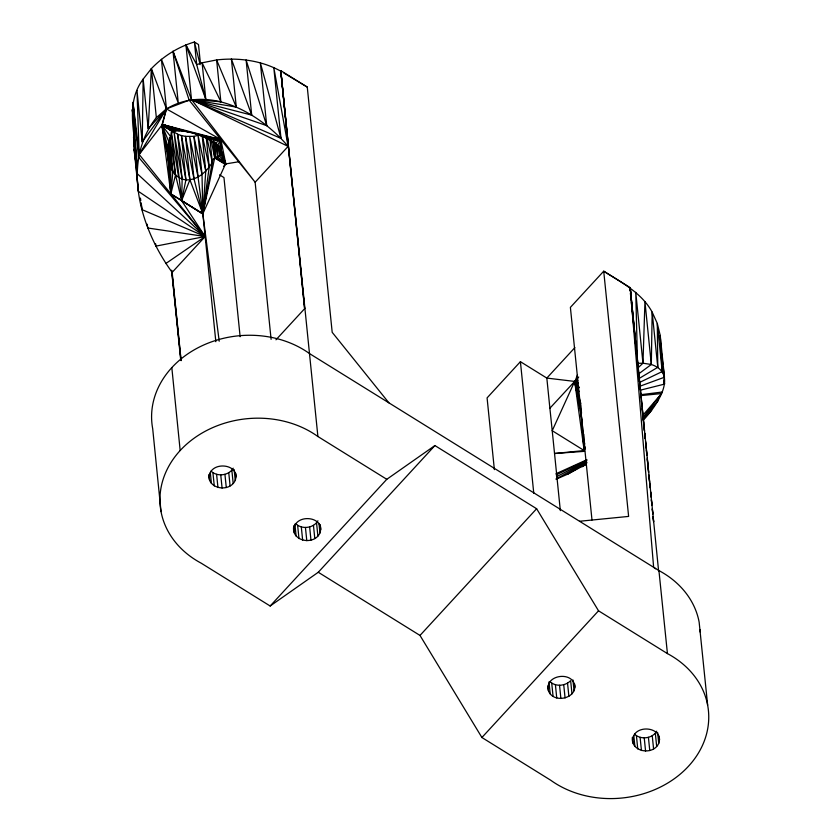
<?xml version="1.0" encoding="UTF-8"?>
<svg xmlns="http://www.w3.org/2000/svg" width="840" height="840" viewBox="0 0 840 840"><rect width="100%" height="100%" fill="white"/><g stroke="black" fill="none" stroke-linecap="round" stroke-linejoin="round"><path stroke-width="1.26" d="M223.545 166.373L225.803 163.905L221.592 153.09L220.847 139.577L166.446 108.895L151.379 68.617C163.222 56.354 178.038 46.904 194.408 42L198.492 44.541L200.413 63.41M271.1 339.339L255.14 182.228L288.131 146.381C259.896 113.138 208.688 83.528 166.446 108.895L142.222 142.002L143.167 79.097L151.379 68.617L156.345 117.59C120.278 163.401 140.984 229.646 172.158 272.37L181.125 360.665M638.841 373.737L651.315 364.487L652.176 312.133C641.666 292.761 621.548 282.534 603.719 271.183L570.392 307.377L591.99 520.002M172.158 272.37L205.16 236.523L181.692 200.812L182.144 179.067L177.587 134.201L172.001 130.851M638.274 367.594L642.968 363.206L644.942 301.655L651.315 364.487C679.739 373.957 655.578 407.232 643.367 420.042M165.795 263.54L205.16 236.523L139.178 154.476L162.393 124.52L166.446 108.895L161.406 59.273L178.259 102.848L173.019 51.293L191.489 99.603L255.14 182.228L189.168 100.17L166.446 108.895L148.208 128.72L151.379 68.617M238.675 161.774L225.803 163.905L220.847 139.577C204.939 137.54 188.853 129.066 172.62 131.303C168.651 139.66 167.087 149.184 168.105 158.393L170.867 193.883L202.86 213.959L219.209 341.219M584.577 451.332L554.537 453.506L584.188 450.566L581.007 414.824L580.881 405.111M215.838 341.702L202.839 213.738L205.769 171.014L202.157 135.471M574.885 347.603L546.829 378.084L549.885 408.23L552.216 430.71L584.188 450.566L584.714 443.1M169.397 137.844L172.841 171.728L170.867 193.883L202.839 213.738L225.309 164.451L214.694 157.857L211.092 140.185M202.86 213.959L181.671 200.582L185.923 179.855L177.587 134.201L181.429 135.544L189.903 179.771L202.839 213.738L209.234 166.992L206.241 137.498M155.327 243.569L155.809 246.141L205.16 236.523L137.256 173.702C138.569 142.391 122.241 107.079 143.167 79.097L148.208 128.72M213.181 141.372L214.694 157.857L225.803 163.905L220.941 149.52L219.597 147.515L220.847 139.577L162.393 124.52L172.4 131.586L161.889 125.066L166.446 108.895L156.345 117.59M221.099 147.966L221.592 153.09C219.891 157.983 212.352 155.788 212.321 162.403C206.777 171.612 197.41 180.484 185.923 179.855L181.429 135.544L185.493 136.364L193.977 178.804L202.839 213.738L212.321 162.403L209.958 139.136M200.046 134.873L193.924 136.364L198.051 176.988L202.839 213.738L214.694 157.857M578.707 377.034L574.686 381.423L584.188 450.566L585.039 446.733M209.139 476.889C210.231 460.435 240.891 463.439 235.242 480.354C229.751 492.828 207.186 489.185 208.898 474.495M293.843 529.505C294.935 513.062 325.594 516.054 319.945 532.97C314.454 545.433 291.879 541.811 293.601 527.111M574.854 687.309C574.529 670.446 544.1 674.279 548.436 690.764C553.476 704.246 578.12 698.481 574.497 683.707M632.635 739.893C633.717 723.461 664.377 726.432 658.739 743.348C653.247 755.811 630.672 752.199 632.384 737.499M147.168 224.165L147.787 228.008L205.16 236.523L138.39 191.341L134.148 149.53L134.841 147.116M578.372 382.862L575.19 380.877L577.49 374.808M169.89 137.697L175.518 174.951L181.671 200.582L189.903 179.771L185.493 136.364L193.924 136.364L202.01 174.374L202.839 213.738M494.372 469.623L487.084 397.887L520.412 361.683L546.829 378.084L574.686 381.423L581.994 419.769L584.188 450.566L585.239 448.182M578.014 383.24L574.686 381.423L552.216 430.71L560.343 510.636M219.597 147.515L217.623 145.425L220.847 139.577L196.046 134.064L162.393 124.52L172.62 131.303M135.639 161.028C132.206 141.593 135.061 121.979 132.983 102.396L139.178 154.476L166.446 108.895M211.029 471.104C217.14 477.099 228.911 475.671 233.226 468.195M295.722 523.708C301.844 529.704 313.614 528.276 317.919 520.8M634.515 734.107C640.637 740.103 652.407 738.675 656.712 731.199M642.789 417.879L661.584 393.561L640.7 395.619M643.24 418.341L658.014 400.796M642.863 415.317L661.584 393.561M275.971 339.812L304.626 308.69L280.802 70.644L307.272 87.077L332.189 332.315L388.899 402.843L658.928 570.581A94.678 78.288 -5.8 0 1 699.143 622.135L707.648 705.149M270.165 606.008L386.788 479.304L434.91 445.557L536.624 508.736L598.532 610.806L667.433 653.594A94.678 78.288 -5.8 0 1 688.517 766.216A94.678 78.288 -5.8 0 1 550.799 780.297L481.908 737.51L420 635.439L318.276 572.26L270.165 606.008L201.264 563.22A94.678 78.33 -5.8 0 1 180.169 450.524L171.822 367.605M318.276 572.26L434.91 445.557M420 635.439L536.624 508.736M642.947 419.654L651.641 410.214M481.908 737.51L598.532 610.806M658.602 570.938L630.189 287.616L603.719 271.183L628.625 516.411L579.526 521.273M549.885 408.23L574.686 381.423L577.941 383.313M549.812 681.502C555.429 686.984 565.299 686.165 570.644 680.683L571.988 693.882M196.046 134.064L204.53 137.298L215.05 143.304L220.847 139.577L220.941 149.52M556.196 479.178L567.851 474.096L586.373 464.058M638.915 378.599L657.783 367.3L657.311 323.484L652.176 312.133L657.783 367.3M567.851 474.096L586.94 462.819M581.994 466.83L586.288 464.289M556.133 478.947L586.73 462.053M556.5 476.721L586.394 461.36M639.839 382.294L662.203 371.584L660.219 335.433L657.311 323.484L662.203 371.584M556.164 474.852L586.919 460.226M555.965 473.75L586.835 459.764M639.996 386.201L664.461 377.233L660.219 335.433L660.45 340.326M640.763 390.075L664.514 384.101L663.978 378.903M211.964 141.215L220.847 139.577L200.372 135.576M575.19 380.877L577.763 380.457M640.5 394.737L662.34 392.018M642.968 363.206L637.518 363.353L637.119 359.457L637.518 363.353L635.764 292.31L642.968 363.206L651.315 364.487M208.425 139.198L220.847 139.577L204.53 137.298M386.788 479.304L317.898 436.517L280.802 70.644L288.131 146.381L191.489 99.603L236.292 107.079L216.615 59.934L202.104 62.811L205.8 99.225L196.707 64.638L185.923 44.877L191.489 99.603L220.857 101.745L216.615 59.934C238.329 57.488 261.166 60.354 280.476 71.001M170.489 136.427L161.889 125.066L168.105 158.393C169.145 168.105 175.308 178.847 185.923 179.855M191.489 99.603L251.706 115.112L246.099 59.934L266.721 125.643L191.489 99.603L280.991 138.401L273.788 67.505L288.131 146.381M172.893 131.04L162.393 124.52L187.331 131.817M175.707 130.767L162.393 124.52L183.162 131.145M162.393 124.52L179.256 130.788M141.099 203.196L141.928 209.591L205.16 236.523L138.537 157.122L132.983 102.396L137.256 173.702L133.549 137.277L138.39 191.341M213.308 141.246L214.966 157.605L225.803 163.905L220.899 154.571L220.122 146.958M283.826 73.007L307.272 87.077M388.899 402.843L309.55 353.608A94.678 78.33 -5.8 0 0 201.275 346.122A94.678 78.33 -5.8 0 0 152.691 428.694L161.038 511.613M218.495 145.541L219.534 155.799L225.803 163.905L215.197 157.311L214.757 142.139M580.65 409.521L574.686 381.423L577.868 383.397M219.566 174.846L223.965 177.576L240.135 336.725M655.62 568.754L653.635 567.294L630.189 287.616L630.115 290.577M215.05 143.304L217.623 145.425M216.216 143.819L217.529 156.744L225.803 163.905M580.944 403.998L574.686 381.423L579.432 387.66M220.857 101.745L202.104 62.811L196.707 64.638L194.408 42L200.151 64.659M574.686 381.423L578.991 391.608M168.956 141.971L161.889 125.066L170.867 193.883L175.518 174.951L171.224 132.647M185.923 44.877L205.8 99.225M251.706 115.112L231.399 58.979L236.292 107.079M173.019 51.293L189.168 100.17M280.991 138.401L260.348 62.801L266.721 125.643M167.874 144.984L168.042 147.578L161.889 125.066L167.748 153.09L167.538 150.528M131.922 109.883L133.203 114.912M134.148 149.53L134.726 151.924M206.819 137.372L212.321 162.403M202.303 135.46L209.234 166.992M205.769 171.014L198.061 135.544L202.01 174.374M198.051 176.988L189.693 136.637L193.977 178.804M182.144 179.067L174.069 132.363L181.671 200.582M664.094 381.57L664.514 384.101L663.989 380.3M171.371 132.647L178.647 177.418M168.578 141.047L172.841 171.728M135.965 163.59L136.469 167.422M140.438 198.083L140.774 200.645M167.738 144.501L170.678 167.832L170.867 193.883L167.528 148.019M661.448 352.821L661.92 356.675M662.393 360.528L662.875 364.381M663.191 366.954L664.461 377.233M167.622 150.328L169.082 163.349M658.928 570.581L667.433 653.594M171.707 270.375L180.989 360.35M661.469 354.186L661.731 356.78M663.191 371.091L663.453 373.695M630.389 293.171L630.913 298.368M631.312 302.274L631.837 307.471M632.1 310.065L632.625 315.262M632.888 317.867L633.549 324.366M633.822 326.959L634.211 330.866M634.61 334.761L635.135 339.959M635.397 342.562L635.933 347.76M636.321 351.656L636.856 356.853L636.248 350.301M638.043 368.55L638.568 373.737M638.831 376.341L639.356 381.528M639.629 384.132L640.154 389.319M640.542 393.215L640.941 397.11M641.34 401.006L641.865 406.203M642.127 408.796L642.653 413.994M643.051 417.89L643.577 423.087M643.839 425.681L644.375 430.878M644.637 433.471L645.162 438.669M645.561 442.565L646.086 447.752M646.349 450.356L646.874 455.543M647.273 459.438L647.798 464.636M648.06 467.229L648.596 472.427L647.231 458.02M649.52 481.519L648.858 475.02L650.223 487.935L649.782 484.113M650.57 491.904L651.095 497.091L650.611 491.841M651.893 504.882L651.357 499.695L651.913 504.851M659.19 736.292L659.558 739.893M657.636 732.553L658.739 743.348M655.337 733.278L656.68 746.466M652.25 735.756L653.583 748.933M648.417 737.341L649.761 750.529M644.238 737.888L645.572 751.075M640.101 737.341L641.445 750.529M636.426 735.756L637.76 748.944M633.801 735.683L634.904 746.466M632.52 737.352L633.129 743.348M581.081 410.834L581.343 413.385M580.493 409.742L580.745 412.282M572.943 679.959L574.035 690.764M567.546 683.151L568.89 696.36M563.724 684.747L565.068 697.946M559.534 685.293L560.879 698.492M555.408 684.747L556.742 697.946M520.412 361.683L533.788 493.427M551.723 683.151L553.067 696.36M548.982 681.88L550.2 693.882M547.942 685.965L548.436 690.764M320.281 524.706L320.764 529.505M318.969 523.362L319.945 532.97M316.554 522.879L317.887 536.088M313.457 525.357L314.8 538.555M309.635 526.942L310.968 540.151M305.445 527.489L306.789 540.698M301.308 526.942L302.652 540.151M297.633 525.357L298.977 538.555M294.893 524.076L296.111 536.088M293.612 525.767L294.336 532.97M221.067 147.913L221.592 153.09M235.704 473.298L236.061 476.889M234.15 469.56L235.242 480.354M231.851 470.274L233.195 483.473M228.764 472.752L230.097 485.94M224.931 474.338L226.275 487.536M220.752 474.894L222.085 488.082M216.615 474.338L217.948 487.536M212.929 472.752L214.274 485.94M210.315 472.679L211.407 483.462M209.15 475.545L209.643 480.344M168.347 144.847L170.678 167.832M167.779 145.036L168.042 147.578M167.591 153.321L168.105 158.393L167.601 153.206M171.591 270.365L180.737 360.339M155.547 243.579L155.809 246.141M142.222 142.002L136.983 90.447L139.178 154.476M141.267 203.091L141.928 209.591M644.5 430.7L630.189 287.616L635.24 339.854M644.763 433.304L645.278 438.512M645.54 441.116L646.968 455.417M280.802 70.644L304.626 308.69M635.492 342.457L635.996 347.687M220.269 146.769L220.899 154.571M581.332 410.697L581.522 413.291M218.978 146.927L219.534 155.799M660.629 344.001L660.807 347.676M216.993 144.039L217.529 156.744M583.811 434.28L584.188 450.566M214.641 142.285L214.966 157.605M180.169 450.524A94.678 78.33 -5.8 0 1 317.898 436.517M700.098 629.611A94.678 78.288 -5.8 0 1 700.224 632.142M652.817 513.975L652.281 508.778L652.827 513.954M653.604 521.766L653.079 516.569L653.615 521.756"/></g></svg>
